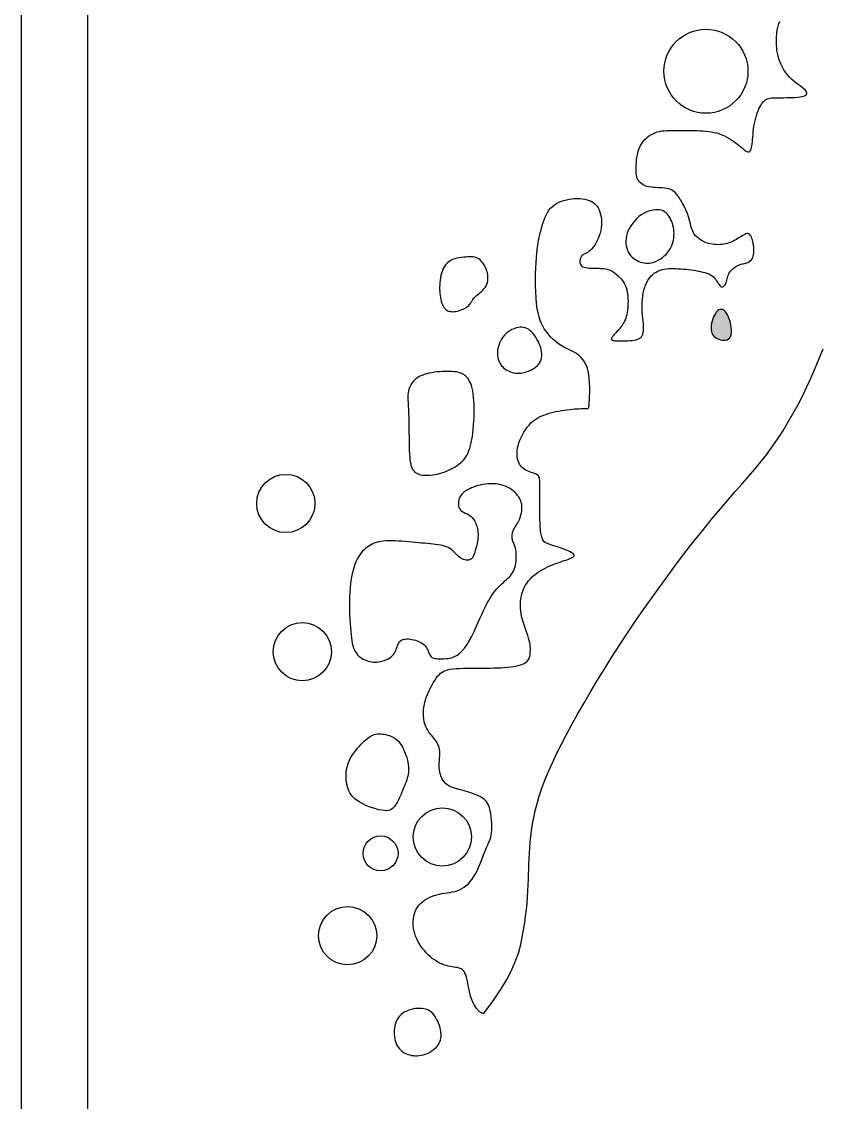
# Model space of a CAD drawing. Extents: x 140 to 359, y 73 to 259.
# Drawn here: x 139.83 to 176.06, y 178.3 to 227.32 of the extents above; entities that cross this region are included whole.
import ezdxf

# ---------------------------------------------------------------- set-up
doc = ezdxf.new("R2010")
doc.units = 0
doc.layers.add('BROWN', color=36, linetype='CONTINUOUS')
doc.layers.add('L35', color=3, linetype='CONTINUOUS')

msp = doc.modelspace()

# ---------------------------------------------------------------- hatches: boundary and pattern name
at = {"layer": 'BROWN'}
msp.add_hatch(color=256, dxfattribs=at).paths.add_polyline_path([(171.104, 213.356), (171.116, 213.274), (171.139, 213.2), (171.172, 213.134), (171.214, 213.075), (171.265, 213.024), (171.323, 212.98), (171.387, 212.944), (171.457, 212.914), (171.532, 212.891), (171.61, 212.876), (171.687, 212.871), (171.762, 212.876), (171.832, 212.894), (171.895, 212.926), (171.948, 212.974), (171.988, 213.038), (172.014, 213.119), (172.027, 213.215), (172.028, 213.321), (172.019, 213.433), (172.002, 213.548), (171.978, 213.661), (171.949, 213.769), (171.917, 213.868), (171.883, 213.954), (171.848, 214.028), (171.811, 214.091), (171.774, 214.142), (171.735, 214.184), (171.696, 214.216), (171.656, 214.24), (171.617, 214.257), (171.577, 214.267), (171.537, 214.269), (171.497, 214.263), (171.457, 214.248), (171.418, 214.223), (171.378, 214.187), (171.338, 214.14), (171.298, 214.08), (171.259, 214.008), (171.221, 213.925), (171.185, 213.834), (171.155, 213.738), (171.13, 213.639), (171.112, 213.541), (171.103, 213.446)])

# ---------------------------------------------------------------- linework, layer by layer
msp.add_lwpolyline([(142.834, 148.584), (142.834, 248.584, -0.414214), (149.834, 255.584), (249.834, 255.584, -0.414214), (256.834, 248.584), (256.834, 148.584, -0.414214), (249.834, 141.584), (149.834, 141.584, -0.414214)], format="xyb", close=True, dxfattribs=at)
for points in [[(160.784, 182.313), (160.608, 182.414), (160.466, 182.555), (160.353, 182.727), (160.266, 182.92), (160.198, 183.124), (160.146, 183.329), (160.105, 183.525), (160.071, 183.703), (160.038, 183.855), (160.006, 183.982), (159.974, 184.086), (159.94, 184.169), (159.904, 184.236), (159.864, 184.287), (159.82, 184.327), (159.77, 184.357), (159.714, 184.381), (159.651, 184.399), (159.584, 184.413), (159.511, 184.426), (159.435, 184.437), (159.355, 184.449), (159.272, 184.463), (159.186, 184.481), (159.099, 184.503), (159.011, 184.531), (158.921, 184.565), (158.831, 184.605), (158.739, 184.651), (158.647, 184.705), (158.554, 184.765), (158.461, 184.834), (158.369, 184.911), (158.277, 184.996), (158.188, 185.087), (158.101, 185.183), (158.019, 185.285), (157.942, 185.391), (157.871, 185.5), (157.807, 185.612), (157.752, 185.725), (157.704, 185.84), (157.666, 185.955), (157.635, 186.071), (157.612, 186.187), (157.598, 186.303), (157.593, 186.417), (157.595, 186.531), (157.606, 186.642), (157.625, 186.752), (157.653, 186.858), (157.69, 186.961), (157.736, 187.06), (157.792, 187.154), (157.856, 187.243), (157.931, 187.326), (158.015, 187.402), (158.108, 187.472), (158.209, 187.535), (158.316, 187.591), (158.427, 187.641), (158.543, 187.684), (158.661, 187.72), (158.78, 187.75), (158.899, 187.774), (159.018, 187.793), (159.136, 187.81), (159.253, 187.827), (159.368, 187.847), (159.481, 187.872), (159.592, 187.903), (159.699, 187.944), (159.804, 187.997), (159.904, 188.06), (160.002, 188.135), (160.095, 188.221), (160.184, 188.317), (160.269, 188.424), (160.349, 188.541), (160.424, 188.669), (160.495, 188.806), (160.561, 188.95), (160.622, 189.097), (160.681, 189.245), (160.735, 189.391), (160.787, 189.531), (160.837, 189.663), (160.884, 189.782), (160.929, 189.888), (160.973, 189.983), (161.013, 190.071), (161.05, 190.156), (161.082, 190.241), (161.11, 190.331), (161.133, 190.43), (161.149, 190.542), (161.159, 190.669), (161.163, 190.808), (161.16, 190.955), (161.151, 191.105), (161.137, 191.255), (161.117, 191.399), (161.091, 191.534), (161.061, 191.655), (161.025, 191.759), (160.984, 191.847), (160.938, 191.922), (160.886, 191.985), (160.828, 192.038), (160.765, 192.085), (160.695, 192.128), (160.619, 192.168), (160.536, 192.208), (160.448, 192.247), (160.355, 192.285), (160.258, 192.322), (160.16, 192.358), (160.059, 192.392), (159.958, 192.423), (159.858, 192.451), (159.76, 192.476), (159.663, 192.499), (159.569, 192.523), (159.478, 192.548), (159.39, 192.576), (159.306, 192.61), (159.226, 192.65), (159.151, 192.698), (159.081, 192.756), (159.016, 192.823), (158.957, 192.898), (158.906, 192.981), (158.861, 193.07), (158.825, 193.165), (158.798, 193.265), (158.78, 193.37), (158.771, 193.477), (158.77, 193.587), (158.774, 193.697), (158.782, 193.807), (158.79, 193.915), (158.797, 194.021), (158.8, 194.122), (158.797, 194.218), (158.787, 194.307), (158.768, 194.391), (158.743, 194.47), (158.711, 194.545), (158.674, 194.616), (158.631, 194.685), (158.583, 194.752), (158.532, 194.819), (158.478, 194.885), (158.421, 194.953), (158.365, 195.023), (158.309, 195.097), (158.256, 195.176), (158.206, 195.261), (158.163, 195.353), (158.126, 195.455), (158.097, 195.566), (158.076, 195.685), (158.064, 195.812), (158.061, 195.945), (158.068, 196.083), (158.083, 196.225), (158.108, 196.369), (158.143, 196.515), (158.188, 196.661), (158.24, 196.804), (158.3, 196.945), (158.364, 197.08), (158.432, 197.209), (158.501, 197.33), (158.571, 197.441), (158.638, 197.54), (158.703, 197.626), (158.768, 197.7), (158.833, 197.763), (158.904, 197.816), (158.98, 197.86), (159.066, 197.895), (159.163, 197.924), (159.275, 197.946), (159.402, 197.964), (159.544, 197.977), (159.697, 197.986), (159.861, 197.993), (160.031, 197.997), (160.207, 197.999), (160.386, 197.999), (160.566, 197.999), (160.744, 197.999), (160.919, 198), (161.091, 198.001), (161.26, 198.004), (161.423, 198.008), (161.58, 198.014), (161.731, 198.023), (161.874, 198.035), (162.009, 198.05), (162.135, 198.068), (162.253, 198.089), (162.36, 198.114), (162.458, 198.142), (162.545, 198.174), (162.622, 198.209), (162.687, 198.247), (162.741, 198.288), (162.785, 198.333), (162.82, 198.381), (162.847, 198.432), (162.867, 198.487), (162.881, 198.545), (162.892, 198.606), (162.9, 198.671), (162.905, 198.739), (162.908, 198.811), (162.908, 198.887), (162.904, 198.969), (162.895, 199.057), (162.88, 199.15), (162.858, 199.251), (162.829, 199.36), (162.792, 199.477), (162.749, 199.601), (162.702, 199.731), (162.654, 199.866), (162.607, 200.005), (162.563, 200.148), (162.524, 200.292), (162.493, 200.438), (162.471, 200.584), (162.459, 200.728), (162.457, 200.872), (162.464, 201.012), (162.48, 201.15), (162.505, 201.283), (162.539, 201.411), (162.581, 201.534), (162.632, 201.65), (162.69, 201.759), (162.756, 201.863), (162.829, 201.96), (162.908, 202.052), (162.994, 202.137), (163.086, 202.218), (163.182, 202.293), (163.284, 202.364), (163.39, 202.43), (163.499, 202.491), (163.609, 202.548), (163.72, 202.6), (163.831, 202.649), (163.941, 202.694), (164.049, 202.735), (164.153, 202.773), (164.254, 202.809), (164.349, 202.842), (164.44, 202.872), (164.525, 202.901), (164.603, 202.929), (164.675, 202.956), (164.738, 202.983), (164.794, 203.009), (164.839, 203.036), (164.872, 203.064), (164.891, 203.093), (164.894, 203.124), (164.88, 203.157), (164.847, 203.192), (164.791, 203.23), (164.714, 203.271), (164.619, 203.315), (164.509, 203.36), (164.389, 203.405), (164.265, 203.449), (164.14, 203.491), (164.019, 203.53), (163.907, 203.566), (163.808, 203.597), (163.721, 203.627), (163.645, 203.66), (163.58, 203.698), (163.525, 203.747), (163.48, 203.809), (163.442, 203.889), (163.412, 203.99), (163.389, 204.114), (163.371, 204.259), (163.359, 204.419), (163.35, 204.591), (163.345, 204.769), (163.343, 204.949), (163.342, 205.127), (163.342, 205.298), (163.342, 205.458), (163.342, 205.606), (163.342, 205.744), (163.342, 205.872), (163.342, 205.99), (163.342, 206.098), (163.342, 206.197), (163.342, 206.287), (163.341, 206.369), (163.34, 206.443), (163.336, 206.51), (163.328, 206.57), (163.316, 206.623), (163.297, 206.67), (163.271, 206.711), (163.236, 206.747), (163.191, 206.778), (163.138, 206.805), (163.079, 206.829), (163.014, 206.853), (162.947, 206.876), (162.877, 206.901), (162.808, 206.928), (162.74, 206.959), (162.676, 206.994), (162.615, 207.035), (162.558, 207.081), (162.506, 207.133), (162.459, 207.191), (162.417, 207.254), (162.381, 207.324), (162.351, 207.4), (162.328, 207.483), (162.312, 207.572), (162.304, 207.667), (162.303, 207.767), (162.31, 207.872), (162.327, 207.982), (162.352, 208.096), (162.387, 208.213), (162.431, 208.334), (162.485, 208.456), (162.546, 208.578), (162.614, 208.697), (162.688, 208.812), (162.767, 208.922), (162.85, 209.023), (162.935, 209.115), (163.022, 209.195), (163.111, 209.265), (163.203, 209.326), (163.297, 209.38), (163.395, 209.426), (163.497, 209.467), (163.603, 209.505), (163.713, 209.539), (163.828, 209.571), (163.947, 209.601), (164.069, 209.63), (164.193, 209.656), (164.317, 209.679), (164.441, 209.7), (164.565, 209.718), (164.685, 209.733), (164.803, 209.745), (164.916, 209.754), (165.023, 209.76), (165.123, 209.764), (165.215, 209.767), (165.297, 209.768), (165.369, 209.768), (165.428, 209.768), (165.475, 209.769), (165.51, 209.775), (165.536, 209.789), (165.554, 209.817), (165.566, 209.863), (165.575, 209.932), (165.581, 210.029), (165.587, 210.157), (165.594, 210.32), (165.6, 210.511), (165.601, 210.721), (165.594, 210.944), (165.576, 211.169), (165.545, 211.39), (165.497, 211.597), (165.428, 211.783), (165.338, 211.941), (165.228, 212.073), (165.104, 212.184), (164.971, 212.278), (164.831, 212.358), (164.69, 212.429), (164.551, 212.495), (164.42, 212.56), (164.3, 212.628), (164.19, 212.7), (164.089, 212.774), (163.996, 212.852), (163.909, 212.933), (163.828, 213.018), (163.752, 213.106), (163.678, 213.197), (163.606, 213.292), (163.536, 213.393), (163.47, 213.504), (163.408, 213.627), (163.351, 213.767), (163.3, 213.925), (163.255, 214.105), (163.218, 214.31), (163.189, 214.542), (163.167, 214.795), (163.153, 215.063), (163.145, 215.339), (163.143, 215.617), (163.146, 215.89), (163.153, 216.152), (163.165, 216.395), (163.18, 216.615), (163.198, 216.814), (163.219, 216.994), (163.242, 217.159), (163.268, 217.313), (163.297, 217.459), (163.327, 217.599), (163.359, 217.738), (163.393, 217.878), (163.43, 218.018), (163.47, 218.156), (163.514, 218.29), (163.563, 218.42), (163.618, 218.543), (163.679, 218.658), (163.748, 218.763), (163.825, 218.857), (163.91, 218.94), (164.002, 219.012), (164.1, 219.075), (164.204, 219.128), (164.313, 219.173), (164.426, 219.21), (164.544, 219.24), (164.665, 219.263), (164.787, 219.28), (164.91, 219.29), (165.032, 219.293), (165.152, 219.29), (165.268, 219.28), (165.378, 219.263), (165.481, 219.24), (165.576, 219.21), (165.664, 219.173), (165.743, 219.129), (165.815, 219.077), (165.879, 219.016), (165.936, 218.947), (165.986, 218.869), (166.029, 218.781), (166.066, 218.683), (166.095, 218.577), (166.117, 218.464), (166.131, 218.346), (166.137, 218.223), (166.134, 218.097), (166.122, 217.971), (166.1, 217.844), (166.069, 217.719), (166.029, 217.598), (165.982, 217.48), (165.93, 217.369), (165.873, 217.266), (165.814, 217.171), (165.754, 217.086), (165.693, 217.014), (165.634, 216.954), (165.578, 216.905), (165.524, 216.866), (165.472, 216.835), (165.424, 216.809), (165.38, 216.788), (165.34, 216.768), (165.304, 216.749), (165.274, 216.728), (165.247, 216.705), (165.225, 216.681), (165.207, 216.654), (165.192, 216.624), (165.18, 216.592), (165.17, 216.557), (165.163, 216.519), (165.157, 216.478), (165.155, 216.434), (165.157, 216.39), (165.165, 216.347), (165.181, 216.305), (165.205, 216.265), (165.24, 216.23), (165.287, 216.201), (165.346, 216.177), (165.416, 216.16), (165.495, 216.147), (165.581, 216.139), (165.67, 216.134), (165.761, 216.131), (165.852, 216.13), (165.941, 216.13), (166.025, 216.13), (166.105, 216.128), (166.182, 216.124), (166.257, 216.117), (166.331, 216.104), (166.406, 216.085), (166.482, 216.059), (166.56, 216.024), (166.641, 215.979), (166.723, 215.926), (166.806, 215.864), (166.887, 215.794), (166.964, 215.718), (167.037, 215.636), (167.103, 215.55), (167.161, 215.459), (167.209, 215.364), (167.248, 215.267), (167.279, 215.167), (167.302, 215.065), (167.319, 214.962), (167.33, 214.857), (167.336, 214.752), (167.338, 214.646), (167.336, 214.54), (167.331, 214.435), (167.323, 214.331), (167.311, 214.23), (167.296, 214.133), (167.278, 214.039), (167.256, 213.951), (167.232, 213.868), (167.203, 213.792), (167.172, 213.722), (167.139, 213.657), (167.103, 213.596), (167.066, 213.54), (167.028, 213.488), (166.988, 213.438), (166.949, 213.391), (166.909, 213.345), (166.87, 213.302), (166.831, 213.259), (166.794, 213.219), (166.758, 213.18), (166.725, 213.143), (166.694, 213.107), (166.666, 213.073), (166.641, 213.041), (166.62, 213.01), (166.604, 212.982), (166.593, 212.956), (166.588, 212.932), (166.589, 212.911), (166.597, 212.893), (166.613, 212.879), (166.637, 212.867), (166.669, 212.858), (166.71, 212.852), (166.759, 212.848), (166.816, 212.845), (166.881, 212.844), (166.955, 212.843), (167.037, 212.843), (167.127, 212.843), (167.223, 212.844), (167.322, 212.847), (167.422, 212.852), (167.52, 212.86), (167.614, 212.873), (167.701, 212.891), (167.78, 212.914), (167.847, 212.944), (167.903, 212.981), (167.949, 213.026), (167.985, 213.08), (168.012, 213.142), (168.031, 213.215), (168.041, 213.297), (168.045, 213.391), (168.042, 213.496), (168.034, 213.611), (168.023, 213.735), (168.01, 213.866), (167.997, 214.003), (167.985, 214.144), (167.977, 214.288), (167.974, 214.434), (167.977, 214.579), (167.987, 214.724), (168.004, 214.865), (168.027, 215.004), (168.057, 215.137), (168.094, 215.264), (168.137, 215.383), (168.186, 215.494), (168.243, 215.595), (168.305, 215.686), (168.373, 215.768), (168.447, 215.841), (168.526, 215.904), (168.609, 215.959), (168.696, 216.004), (168.788, 216.042), (168.882, 216.071), (168.98, 216.093), (169.08, 216.108), (169.183, 216.117), (169.289, 216.121), (169.397, 216.121), (169.507, 216.118), (169.619, 216.112), (169.732, 216.105), (169.846, 216.096), (169.961, 216.085), (170.076, 216.073), (170.19, 216.059), (170.302, 216.043), (170.413, 216.025), (170.52, 216.006), (170.625, 215.986), (170.725, 215.962), (170.821, 215.936), (170.912, 215.907), (170.996, 215.873), (171.075, 215.835), (171.146, 215.791), (171.21, 215.741), (171.266, 215.685), (171.314, 215.625), (171.357, 215.564), (171.396, 215.503), (171.431, 215.445), (171.464, 215.393), (171.496, 215.35), (171.528, 215.317), (171.562, 215.297), (171.597, 215.289), (171.631, 215.293), (171.665, 215.306), (171.697, 215.329), (171.727, 215.359), (171.753, 215.397), (171.776, 215.441), (171.793, 215.49), (171.808, 215.543), (171.82, 215.599), (171.833, 215.657), (171.848, 215.718), (171.865, 215.779), (171.888, 215.84), (171.917, 215.9), (171.954, 215.959), (171.998, 216.015), (172.048, 216.069), (172.103, 216.119), (172.161, 216.165), (172.221, 216.206), (172.281, 216.242), (172.342, 216.271), (172.4, 216.295), (172.458, 216.313), (172.513, 216.328), (172.567, 216.34), (172.619, 216.351), (172.67, 216.363), (172.719, 216.378), (172.766, 216.395), (172.811, 216.418), (172.855, 216.445), (172.895, 216.479), (172.932, 216.519), (172.964, 216.565), (172.992, 216.619), (173.015, 216.68), (173.031, 216.749), (173.041, 216.825), (173.045, 216.908), (173.044, 216.995), (173.038, 217.084), (173.027, 217.173), (173.014, 217.26), (172.997, 217.343), (172.978, 217.42), (172.957, 217.489), (172.934, 217.549), (172.909, 217.6), (172.881, 217.641), (172.849, 217.672), (172.814, 217.693), (172.775, 217.704), (172.731, 217.703), (172.682, 217.691), (172.629, 217.669), (172.572, 217.639), (172.512, 217.603), (172.449, 217.564), (172.385, 217.521), (172.319, 217.479), (172.253, 217.438), (172.187, 217.4), (172.12, 217.365), (172.052, 217.333), (171.983, 217.305), (171.913, 217.28), (171.84, 217.259), (171.765, 217.241), (171.687, 217.226), (171.606, 217.214), (171.522, 217.206), (171.436, 217.203), (171.347, 217.204), (171.257, 217.209), (171.165, 217.221), (171.073, 217.238), (170.98, 217.261), (170.887, 217.291), (170.796, 217.327), (170.707, 217.37), (170.622, 217.42), (170.542, 217.476), (170.468, 217.539), (170.401, 217.609), (170.343, 217.685), (170.295, 217.768), (170.255, 217.856), (170.221, 217.95), (170.191, 218.047), (170.164, 218.148), (170.137, 218.252), (170.109, 218.357), (170.078, 218.463), (170.043, 218.569), (170.003, 218.674), (169.959, 218.778), (169.913, 218.88), (169.863, 218.98), (169.812, 219.076), (169.76, 219.169), (169.707, 219.258), (169.654, 219.341), (169.599, 219.419), (169.543, 219.491), (169.484, 219.556), (169.42, 219.614), (169.351, 219.663), (169.276, 219.704), (169.194, 219.735), (169.104, 219.757), (169.007, 219.771), (168.906, 219.779), (168.801, 219.784), (168.694, 219.786), (168.587, 219.79), (168.483, 219.795), (168.381, 219.806), (168.284, 219.822), (168.193, 219.845), (168.108, 219.875), (168.029, 219.912), (167.959, 219.955), (167.896, 220.005), (167.842, 220.061), (167.797, 220.124), (167.762, 220.193), (167.736, 220.269), (167.718, 220.351), (167.707, 220.437), (167.701, 220.529), (167.7, 220.626), (167.703, 220.726), (167.709, 220.831), (167.717, 220.938), (167.727, 221.048), (167.741, 221.159), (167.76, 221.27), (167.784, 221.381), (167.816, 221.489), (167.855, 221.595), (167.903, 221.697), (167.961, 221.793), (168.028, 221.885), (168.103, 221.97), (168.184, 222.048), (168.271, 222.118), (168.363, 222.181), (168.459, 222.235), (168.558, 222.28), (168.658, 222.315), (168.761, 222.341), (168.866, 222.36), (168.975, 222.372), (169.089, 222.38), (169.207, 222.384), (169.33, 222.385), (169.459, 222.386), (169.595, 222.386), (169.736, 222.385), (169.881, 222.385), (170.027, 222.383), (170.175, 222.381), (170.322, 222.378), (170.467, 222.374), (170.609, 222.368), (170.746, 222.36), (170.878, 222.35), (171.006, 222.337), (171.13, 222.319), (171.251, 222.297), (171.37, 222.269), (171.485, 222.234), (171.599, 222.191), (171.711, 222.141), (171.82, 222.084), (171.926, 222.022), (172.028, 221.957), (172.125, 221.89), (172.216, 221.824), (172.3, 221.758), (172.377, 221.697), (172.446, 221.639), (172.507, 221.588), (172.562, 221.542), (172.611, 221.502), (172.655, 221.469), (172.695, 221.443), (172.732, 221.424), (172.766, 221.414), (172.798, 221.411), (172.829, 221.418), (172.857, 221.434), (172.883, 221.46), (172.907, 221.497), (172.927, 221.545), (172.945, 221.606), (172.96, 221.679), (172.972, 221.765), (172.982, 221.862), (172.99, 221.969), (172.998, 222.083), (173.007, 222.203), (173.018, 222.327), (173.031, 222.454), (173.049, 222.58), (173.071, 222.705), (173.098, 222.827), (173.128, 222.946), (173.162, 223.059), (173.197, 223.167), (173.235, 223.268), (173.274, 223.362), (173.314, 223.446), (173.354, 223.521), (173.394, 223.586), (173.435, 223.643), (173.478, 223.691), (173.522, 223.732), (173.568, 223.767), (173.616, 223.795), (173.668, 223.817), (173.722, 223.835), (173.782, 223.848), (173.846, 223.857), (173.917, 223.863), (173.996, 223.867), (174.083, 223.869), (174.179, 223.87), (174.286, 223.87), (174.404, 223.87), (174.53, 223.871), (174.66, 223.873), (174.79, 223.877), (174.917, 223.883), (175.037, 223.892), (175.147, 223.906), (175.241, 223.923), (175.318, 223.945), (175.377, 223.973), (175.419, 224.004), (175.442, 224.04), (175.449, 224.08), (175.438, 224.124), (175.41, 224.172), (175.365, 224.224), (175.304, 224.278), (175.23, 224.337), (175.144, 224.4), (175.051, 224.469), (174.953, 224.543), (174.853, 224.624), (174.753, 224.711), (174.658, 224.807), (174.568, 224.91), (174.486, 225.02), (174.41, 225.137), (174.342, 225.257), (174.281, 225.381), (174.228, 225.507), (174.182, 225.634), (174.145, 225.761), (174.116, 225.886), (174.094, 226.009), (174.079, 226.128), (174.07, 226.245), (174.066, 226.357), (174.065, 226.464), (174.069, 226.566), (174.074, 226.662), (174.082, 226.752), (174.091, 226.835), (174.102, 226.913), (174.114, 226.985), (174.128, 227.052), (174.144, 227.114), (174.161, 227.173), (174.18, 227.228), (174.201, 227.279), (174.222, 227.33)], [(160.784, 182.313), (161.228, 182.909), (161.586, 183.444), (161.87, 183.924), (162.09, 184.359), (162.256, 184.755), (162.38, 185.122), (162.472, 185.467), (162.543, 185.798), (162.602, 186.122), (162.652, 186.439), (162.694, 186.749), (162.728, 187.05), (162.756, 187.343), (162.777, 187.627), (162.795, 187.9), (162.808, 188.163), (162.818, 188.414), (162.827, 188.657), (162.835, 188.894), (162.843, 189.127), (162.853, 189.361), (162.865, 189.598), (162.881, 189.841), (162.901, 190.092), (162.928, 190.355), (162.962, 190.629), (163.006, 190.916), (163.061, 191.216), (163.129, 191.529), (163.212, 191.856), (163.312, 192.196), (163.431, 192.55), (163.569, 192.919), (163.727, 193.303), (163.905, 193.701), (164.1, 194.114), (164.313, 194.541), (164.543, 194.983), (164.788, 195.44), (165.05, 195.911), (165.326, 196.397), (165.617, 196.897), (165.924, 197.412), (166.248, 197.942), (166.59, 198.486), (166.95, 199.044), (167.329, 199.617), (167.727, 200.205), (168.145, 200.806), (168.578, 201.415), (169.019, 202.022), (169.463, 202.621), (169.904, 203.204), (170.337, 203.763), (170.755, 204.291), (171.152, 204.78), (171.525, 205.224), (171.874, 205.63), (172.201, 206.004), (172.51, 206.355), (172.804, 206.689), (173.083, 207.016), (173.352, 207.341), (173.612, 207.674), (173.866, 208.019), (174.113, 208.378), (174.355, 208.749), (174.589, 209.132), (174.816, 209.525), (175.035, 209.927), (175.246, 210.337), (175.449, 210.754), (175.643, 211.177), (175.829, 211.605), (176.008, 212.037), (176.181, 212.473)]]:
    msp.add_lwpolyline(points, dxfattribs=at)
for points in [[(167.355, 216.855), (167.406, 216.773), (167.463, 216.699), (167.527, 216.633), (167.596, 216.574), (167.669, 216.523), (167.746, 216.479), (167.824, 216.443), (167.903, 216.413), (167.983, 216.39), (168.063, 216.373), (168.143, 216.364), (168.224, 216.362), (168.306, 216.367), (168.388, 216.381), (168.472, 216.401), (168.558, 216.43), (168.644, 216.468), (168.732, 216.513), (168.818, 216.565), (168.902, 216.625), (168.983, 216.691), (169.06, 216.763), (169.131, 216.842), (169.194, 216.925), (169.25, 217.014), (169.297, 217.106), (169.337, 217.202), (169.369, 217.301), (169.393, 217.401), (169.411, 217.502), (169.421, 217.603), (169.424, 217.703), (169.421, 217.801), (169.411, 217.898), (169.396, 217.992), (169.375, 218.083), (169.35, 218.17), (169.32, 218.254), (169.285, 218.334), (169.247, 218.41), (169.206, 218.48), (169.16, 218.545), (169.11, 218.603), (169.055, 218.655), (168.994, 218.699), (168.926, 218.735), (168.852, 218.763), (168.77, 218.781), (168.68, 218.789), (168.583, 218.787), (168.48, 218.775), (168.374, 218.752), (168.265, 218.718), (168.156, 218.674), (168.046, 218.618), (167.939, 218.551), (167.835, 218.473), (167.735, 218.384), (167.641, 218.287), (167.554, 218.182), (167.476, 218.072), (167.407, 217.957), (167.348, 217.84), (167.302, 217.72), (167.269, 217.601), (167.248, 217.483), (167.24, 217.367), (167.243, 217.254), (167.256, 217.146), (167.28, 217.042), (167.313, 216.945)], [(160.902, 215.335), (160.936, 215.41), (160.962, 215.489), (160.978, 215.572), (160.986, 215.657), (160.985, 215.744), (160.976, 215.832), (160.96, 215.92), (160.937, 216.006), (160.907, 216.092), (160.871, 216.174), (160.83, 216.253), (160.784, 216.327), (160.734, 216.395), (160.681, 216.456), (160.624, 216.51), (160.566, 216.554), (160.505, 216.589), (160.442, 216.615), (160.376, 216.633), (160.307, 216.645), (160.234, 216.65), (160.155, 216.651), (160.072, 216.648), (159.982, 216.643), (159.886, 216.635), (159.786, 216.624), (159.683, 216.61), (159.58, 216.59), (159.478, 216.563), (159.38, 216.528), (159.288, 216.485), (159.204, 216.43), (159.129, 216.365), (159.064, 216.29), (159.007, 216.206), (158.959, 216.115), (158.918, 216.018), (158.883, 215.916), (158.855, 215.812), (158.833, 215.706), (158.815, 215.6), (158.803, 215.494), (158.795, 215.39), (158.791, 215.286), (158.791, 215.184), (158.796, 215.085), (158.804, 214.987), (158.815, 214.893), (158.83, 214.802), (158.848, 214.715), (158.87, 214.632), (158.895, 214.555), (158.923, 214.484), (158.954, 214.418), (158.989, 214.36), (159.027, 214.31), (159.069, 214.268), (159.113, 214.233), (159.162, 214.206), (159.213, 214.186), (159.268, 214.173), (159.326, 214.166), (159.387, 214.164), (159.452, 214.169), (159.519, 214.178), (159.589, 214.191), (159.66, 214.209), (159.73, 214.23), (159.799, 214.255), (159.864, 214.283), (159.926, 214.313), (159.982, 214.345), (160.032, 214.379), (160.076, 214.414), (160.114, 214.45), (160.148, 214.487), (160.177, 214.523), (160.203, 214.559), (160.226, 214.594), (160.247, 214.628), (160.267, 214.66), (160.285, 214.692), (160.305, 214.723), (160.327, 214.754), (160.352, 214.786), (160.382, 214.819), (160.417, 214.855), (160.459, 214.893), (160.51, 214.935), (160.566, 214.98), (160.626, 215.028), (160.687, 215.081), (160.748, 215.138), (160.805, 215.199), (160.857, 215.264)], [(171.104, 213.356), (171.116, 213.274), (171.139, 213.2), (171.172, 213.134), (171.214, 213.075), (171.265, 213.024), (171.323, 212.98), (171.387, 212.944), (171.457, 212.914), (171.532, 212.891), (171.61, 212.876), (171.687, 212.871), (171.762, 212.876), (171.832, 212.894), (171.895, 212.926), (171.948, 212.974), (171.988, 213.038), (172.014, 213.119), (172.027, 213.215), (172.028, 213.321), (172.019, 213.433), (172.002, 213.548), (171.978, 213.661), (171.949, 213.769), (171.917, 213.868), (171.883, 213.954), (171.848, 214.028), (171.811, 214.091), (171.774, 214.142), (171.735, 214.184), (171.696, 214.216), (171.656, 214.24), (171.617, 214.257), (171.577, 214.267), (171.537, 214.269), (171.497, 214.263), (171.457, 214.248), (171.418, 214.223), (171.378, 214.187), (171.338, 214.14), (171.298, 214.08), (171.259, 214.008), (171.221, 213.925), (171.185, 213.834), (171.155, 213.738), (171.13, 213.639), (171.112, 213.541), (171.103, 213.446)], [(161.414, 212.348), (161.412, 212.257), (161.417, 212.17), (161.43, 212.086), (161.45, 212.006), (161.476, 211.93), (161.509, 211.859), (161.547, 211.792), (161.591, 211.73), (161.64, 211.673), (161.693, 211.621), (161.751, 211.573), (161.812, 211.531), (161.877, 211.494), (161.944, 211.462), (162.014, 211.434), (162.086, 211.412), (162.16, 211.395), (162.235, 211.382), (162.312, 211.376), (162.391, 211.374), (162.472, 211.379), (162.554, 211.389), (162.637, 211.406), (162.723, 211.43), (162.81, 211.459), (162.896, 211.496), (162.981, 211.538), (163.063, 211.586), (163.14, 211.641), (163.21, 211.7), (163.272, 211.766), (163.324, 211.836), (163.365, 211.911), (163.394, 211.991), (163.414, 212.074), (163.423, 212.161), (163.424, 212.25), (163.416, 212.34), (163.4, 212.432), (163.377, 212.525), (163.347, 212.618), (163.311, 212.71), (163.27, 212.8), (163.224, 212.887), (163.174, 212.972), (163.121, 213.052), (163.064, 213.127), (163.006, 213.197), (162.945, 213.259), (162.882, 213.315), (162.817, 213.363), (162.749, 213.402), (162.678, 213.432), (162.603, 213.453), (162.524, 213.463), (162.44, 213.462), (162.351, 213.449), (162.26, 213.426), (162.166, 213.392), (162.073, 213.349), (161.981, 213.297), (161.893, 213.236), (161.809, 213.167), (161.733, 213.091), (161.664, 213.008), (161.603, 212.92), (161.551, 212.828), (161.507, 212.733), (161.472, 212.636), (161.444, 212.539), (161.425, 212.443)], [(157.418, 207.878), (157.426, 207.709), (157.436, 207.561), (157.448, 207.43), (157.465, 207.317), (157.485, 207.218), (157.51, 207.132), (157.541, 207.058), (157.577, 206.994), (157.62, 206.938), (157.67, 206.891), (157.726, 206.851), (157.787, 206.817), (157.855, 206.791), (157.928, 206.77), (158.006, 206.756), (158.09, 206.747), (158.179, 206.743), (158.272, 206.743), (158.368, 206.749), (158.468, 206.76), (158.57, 206.776), (158.674, 206.796), (158.78, 206.822), (158.886, 206.853), (158.992, 206.888), (159.097, 206.928), (159.2, 206.973), (159.301, 207.021), (159.399, 207.072), (159.493, 207.126), (159.581, 207.183), (159.664, 207.241), (159.74, 207.302), (159.81, 207.365), (159.875, 207.432), (159.933, 207.504), (159.987, 207.582), (160.037, 207.666), (160.082, 207.759), (160.124, 207.86), (160.162, 207.971), (160.196, 208.092), (160.228, 208.222), (160.256, 208.361), (160.281, 208.51), (160.303, 208.668), (160.321, 208.834), (160.336, 209.009), (160.347, 209.191), (160.355, 209.379), (160.36, 209.569), (160.36, 209.757), (160.356, 209.942), (160.348, 210.119), (160.335, 210.286), (160.318, 210.44), (160.296, 210.578), (160.269, 210.7), (160.238, 210.808), (160.203, 210.904), (160.165, 210.988), (160.124, 211.061), (160.081, 211.126), (160.035, 211.182), (159.988, 211.232), (159.938, 211.275), (159.885, 211.313), (159.827, 211.346), (159.765, 211.373), (159.697, 211.396), (159.622, 211.415), (159.54, 211.43), (159.45, 211.441), (159.352, 211.449), (159.249, 211.454), (159.14, 211.456), (159.027, 211.454), (158.911, 211.449), (158.793, 211.441), (158.674, 211.43), (158.554, 211.415), (158.436, 211.396), (158.32, 211.373), (158.207, 211.346), (158.098, 211.313), (157.995, 211.275), (157.897, 211.232), (157.807, 211.182), (157.725, 211.126), (157.651, 211.063), (157.586, 210.995), (157.529, 210.921), (157.48, 210.843), (157.439, 210.76), (157.407, 210.672), (157.383, 210.581), (157.367, 210.487), (157.358, 210.386), (157.355, 210.279), (157.356, 210.162), (157.361, 210.033), (157.368, 209.89), (157.376, 209.732), (157.383, 209.556), (157.389, 209.362), (157.393, 209.152), (157.397, 208.934), (157.401, 208.71), (157.404, 208.488), (157.408, 208.272), (157.412, 208.066)], [(156.234, 203.76), (156.119, 203.744), (156.013, 203.721), (155.916, 203.692), (155.825, 203.659), (155.74, 203.62), (155.659, 203.576), (155.583, 203.529), (155.509, 203.477), (155.437, 203.423), (155.366, 203.363), (155.298, 203.297), (155.232, 203.223), (155.169, 203.141), (155.108, 203.048), (155.051, 202.942), (154.996, 202.824), (154.945, 202.69), (154.897, 202.544), (154.854, 202.384), (154.815, 202.214), (154.781, 202.034), (154.752, 201.845), (154.729, 201.648), (154.713, 201.445), (154.703, 201.238), (154.699, 201.028), (154.699, 200.817), (154.704, 200.608), (154.712, 200.403), (154.723, 200.205), (154.735, 200.016), (154.748, 199.837), (154.762, 199.671), (154.776, 199.518), (154.792, 199.377), (154.81, 199.247), (154.832, 199.128), (154.858, 199.02), (154.889, 198.92), (154.925, 198.83), (154.968, 198.748), (155.017, 198.674), (155.072, 198.607), (155.131, 198.547), (155.194, 198.494), (155.261, 198.447), (155.331, 198.406), (155.403, 198.37), (155.476, 198.34), (155.552, 198.314), (155.629, 198.294), (155.708, 198.28), (155.788, 198.271), (155.87, 198.269), (155.954, 198.272), (156.039, 198.282), (156.126, 198.299), (156.213, 198.321), (156.299, 198.35), (156.382, 198.384), (156.461, 198.423), (156.534, 198.466), (156.6, 198.514), (156.658, 198.565), (156.706, 198.619), (156.746, 198.676), (156.779, 198.735), (156.806, 198.795), (156.829, 198.854), (156.849, 198.913), (156.869, 198.97), (156.888, 199.024), (156.909, 199.076), (156.932, 199.123), (156.959, 199.167), (156.989, 199.205), (157.025, 199.239), (157.067, 199.268), (157.115, 199.291), (157.171, 199.307), (157.234, 199.317), (157.304, 199.321), (157.38, 199.319), (157.458, 199.311), (157.538, 199.299), (157.618, 199.282), (157.697, 199.261), (157.772, 199.236), (157.842, 199.208), (157.908, 199.177), (157.968, 199.142), (158.024, 199.104), (158.074, 199.062), (158.12, 199.018), (158.161, 198.97), (158.196, 198.918), (158.227, 198.864), (158.254, 198.808), (158.279, 198.751), (158.302, 198.695), (158.326, 198.642), (158.35, 198.593), (158.378, 198.549), (158.408, 198.512), (158.444, 198.483), (158.486, 198.461), (158.533, 198.445), (158.587, 198.435), (158.649, 198.428), (158.719, 198.425), (158.798, 198.424), (158.886, 198.423), (158.983, 198.424), (159.089, 198.429), (159.202, 198.441), (159.319, 198.465), (159.44, 198.505), (159.562, 198.565), (159.685, 198.648), (159.805, 198.759), (159.923, 198.9), (160.037, 199.066), (160.147, 199.253), (160.254, 199.453), (160.356, 199.661), (160.454, 199.873), (160.548, 200.08), (160.636, 200.279), (160.72, 200.464), (160.8, 200.635), (160.876, 200.792), (160.95, 200.937), (161.022, 201.071), (161.094, 201.193), (161.165, 201.306), (161.237, 201.41), (161.311, 201.505), (161.386, 201.593), (161.461, 201.675), (161.536, 201.75), (161.61, 201.821), (161.683, 201.887), (161.753, 201.95), (161.821, 202.011), (161.886, 202.07), (161.946, 202.129), (162.003, 202.189), (162.055, 202.252), (162.102, 202.318), (162.144, 202.391), (162.18, 202.471), (162.21, 202.559), (162.233, 202.656), (162.25, 202.76), (162.262, 202.869), (162.267, 202.978), (162.268, 203.086), (162.265, 203.19), (162.257, 203.286), (162.245, 203.371), (162.231, 203.445), (162.213, 203.507), (162.194, 203.561), (162.175, 203.608), (162.155, 203.651), (162.136, 203.692), (162.119, 203.734), (162.104, 203.778), (162.092, 203.827), (162.084, 203.879), (162.08, 203.935), (162.08, 203.992), (162.083, 204.05), (162.091, 204.108), (162.104, 204.165), (162.122, 204.22), (162.144, 204.271), (162.17, 204.321), (162.2, 204.369), (162.232, 204.418), (162.266, 204.469), (162.301, 204.523), (162.335, 204.581), (162.369, 204.644), (162.401, 204.713), (162.431, 204.788), (162.458, 204.867), (162.482, 204.949), (162.501, 205.032), (162.516, 205.116), (162.525, 205.199), (162.528, 205.28), (162.525, 205.358), (162.515, 205.433), (162.498, 205.505), (162.475, 205.576), (162.445, 205.645), (162.409, 205.712), (162.366, 205.779), (162.316, 205.845), (162.26, 205.912), (162.197, 205.977), (162.127, 206.04), (162.051, 206.099), (161.968, 206.155), (161.878, 206.206), (161.782, 206.25), (161.68, 206.287), (161.57, 206.316), (161.456, 206.337), (161.338, 206.351), (161.218, 206.358), (161.096, 206.358), (160.976, 206.352), (160.857, 206.34), (160.742, 206.323), (160.632, 206.3), (160.527, 206.274), (160.428, 206.243), (160.334, 206.21), (160.245, 206.174), (160.163, 206.136), (160.087, 206.097), (160.017, 206.057), (159.954, 206.018), (159.898, 205.977), (159.847, 205.935), (159.803, 205.892), (159.764, 205.846), (159.732, 205.797), (159.704, 205.744), (159.682, 205.686), (159.664, 205.625), (159.652, 205.559), (159.646, 205.493), (159.646, 205.426), (159.653, 205.361), (159.667, 205.299), (159.688, 205.242), (159.717, 205.192), (159.754, 205.149), (159.798, 205.113), (159.847, 205.082), (159.9, 205.055), (159.956, 205.029), (160.013, 205.003), (160.069, 204.975), (160.124, 204.944), (160.175, 204.909), (160.223, 204.868), (160.268, 204.823), (160.309, 204.774), (160.347, 204.721), (160.382, 204.663), (160.414, 204.602), (160.442, 204.538), (160.467, 204.47), (160.488, 204.399), (160.506, 204.325), (160.519, 204.248), (160.529, 204.169), (160.534, 204.088), (160.534, 204.005), (160.53, 203.919), (160.521, 203.832), (160.508, 203.745), (160.492, 203.658), (160.473, 203.572), (160.452, 203.489), (160.431, 203.41), (160.409, 203.335), (160.389, 203.265), (160.37, 203.202), (160.351, 203.146), (160.332, 203.095), (160.311, 203.051), (160.288, 203.013), (160.262, 202.98), (160.231, 202.952), (160.194, 202.93), (160.151, 202.912), (160.103, 202.901), (160.05, 202.895), (159.993, 202.897), (159.934, 202.905), (159.874, 202.922), (159.813, 202.948), (159.752, 202.983), (159.693, 203.027), (159.635, 203.079), (159.577, 203.136), (159.518, 203.197), (159.457, 203.258), (159.394, 203.318), (159.328, 203.374), (159.257, 203.424), (159.182, 203.467), (159.101, 203.502), (159.015, 203.531), (158.923, 203.555), (158.826, 203.574), (158.723, 203.591), (158.613, 203.605), (158.497, 203.619), (158.374, 203.632), (158.246, 203.645), (158.112, 203.659), (157.973, 203.672), (157.83, 203.685), (157.684, 203.698), (157.534, 203.712), (157.383, 203.725), (157.23, 203.738), (157.077, 203.75), (156.924, 203.761), (156.775, 203.769), (156.63, 203.774), (156.49, 203.775), (156.358, 203.77)], [(155.049, 191.991), (154.945, 192.072), (154.858, 192.157), (154.785, 192.245), (154.726, 192.336), (154.679, 192.43), (154.641, 192.528), (154.612, 192.629), (154.589, 192.733), (154.572, 192.841), (154.56, 192.951), (154.554, 193.063), (154.554, 193.175), (154.561, 193.288), (154.574, 193.399), (154.596, 193.509), (154.625, 193.617), (154.662, 193.721), (154.706, 193.823), (154.758, 193.921), (154.815, 194.017), (154.877, 194.11), (154.943, 194.201), (155.012, 194.29), (155.084, 194.377), (155.158, 194.462), (155.233, 194.544), (155.309, 194.623), (155.385, 194.697), (155.461, 194.765), (155.537, 194.827), (155.612, 194.88), (155.685, 194.925), (155.758, 194.96), (155.829, 194.985), (155.9, 195.003), (155.971, 195.013), (156.042, 195.016), (156.116, 195.014), (156.191, 195.007), (156.269, 194.995), (156.35, 194.98), (156.433, 194.96), (156.518, 194.935), (156.603, 194.902), (156.687, 194.862), (156.769, 194.811), (156.848, 194.75), (156.923, 194.677), (156.994, 194.591), (157.059, 194.495), (157.119, 194.39), (157.173, 194.28), (157.221, 194.166), (157.264, 194.051), (157.3, 193.938), (157.33, 193.829), (157.353, 193.726), (157.37, 193.629), (157.381, 193.536), (157.385, 193.447), (157.384, 193.36), (157.377, 193.275), (157.365, 193.19), (157.348, 193.104), (157.325, 193.017), (157.299, 192.929), (157.268, 192.839), (157.235, 192.749), (157.199, 192.657), (157.161, 192.565), (157.122, 192.473), (157.082, 192.38), (157.042, 192.287), (157.002, 192.196), (156.962, 192.106), (156.921, 192.02), (156.879, 191.938), (156.836, 191.861), (156.792, 191.79), (156.746, 191.726), (156.699, 191.671), (156.648, 191.624), (156.591, 191.586), (156.528, 191.558), (156.455, 191.54), (156.371, 191.532), (156.274, 191.535), (156.163, 191.549), (156.036, 191.575), (155.897, 191.611), (155.75, 191.657), (155.599, 191.711), (155.45, 191.772), (155.305, 191.84), (155.17, 191.913)], [(156.923, 180.788), (156.972, 180.725), (157.026, 180.668), (157.084, 180.618), (157.146, 180.573), (157.213, 180.535), (157.284, 180.502), (157.358, 180.474), (157.436, 180.452), (157.517, 180.435), (157.601, 180.423), (157.688, 180.416), (157.776, 180.416), (157.867, 180.423), (157.958, 180.437), (158.05, 180.458), (158.143, 180.487), (158.236, 180.524), (158.327, 180.569), (158.415, 180.621), (158.499, 180.679), (158.577, 180.743), (158.648, 180.813), (158.71, 180.887), (158.762, 180.964), (158.803, 181.045), (158.833, 181.13), (158.852, 181.217), (158.862, 181.307), (158.862, 181.399), (158.854, 181.494), (158.838, 181.59), (158.815, 181.689), (158.785, 181.789), (158.749, 181.889), (158.707, 181.987), (158.658, 182.082), (158.604, 182.172), (158.544, 182.255), (158.479, 182.331), (158.408, 182.396), (158.333, 182.45), (158.253, 182.493), (158.169, 182.525), (158.081, 182.548), (157.99, 182.562), (157.896, 182.567), (157.8, 182.565), (157.701, 182.555), (157.601, 182.538), (157.501, 182.515), (157.402, 182.484), (157.306, 182.446), (157.213, 182.401), (157.127, 182.348), (157.047, 182.288), (156.976, 182.219), (156.915, 182.142), (156.863, 182.058), (156.82, 181.969), (156.786, 181.874), (156.76, 181.777), (156.743, 181.677), (156.732, 181.577), (156.729, 181.477), (156.732, 181.378), (156.742, 181.282), (156.758, 181.189), (156.78, 181.099), (156.807, 181.013), (156.841, 180.933), (156.879, 180.857)]]:
    msp.add_lwpolyline(points, close=True, dxfattribs=at)
for centre, radius in [((170.872, 225.068), 1.904), ((151.817, 205.464), 1.321), ((152.564, 198.743), 1.321), ((158.916, 190.341), 1.32), ((156.114, 189.594), 0.792), ((154.619, 185.86), 1.321)]:
    msp.add_circle(centre, radius, dxfattribs=at)
at = {"layer": 'L35'}
msp.add_lwpolyline([(139.834, 148.584), (139.834, 248.584, -0.414214), (149.834, 258.584), (249.834, 258.584, -0.414214), (259.834, 248.584), (259.834, 148.584, -0.414214), (249.834, 138.584), (149.834, 138.584, -0.414214)], format="xyb", close=True, dxfattribs=at)

doc.saveas('drawing.dxf')
